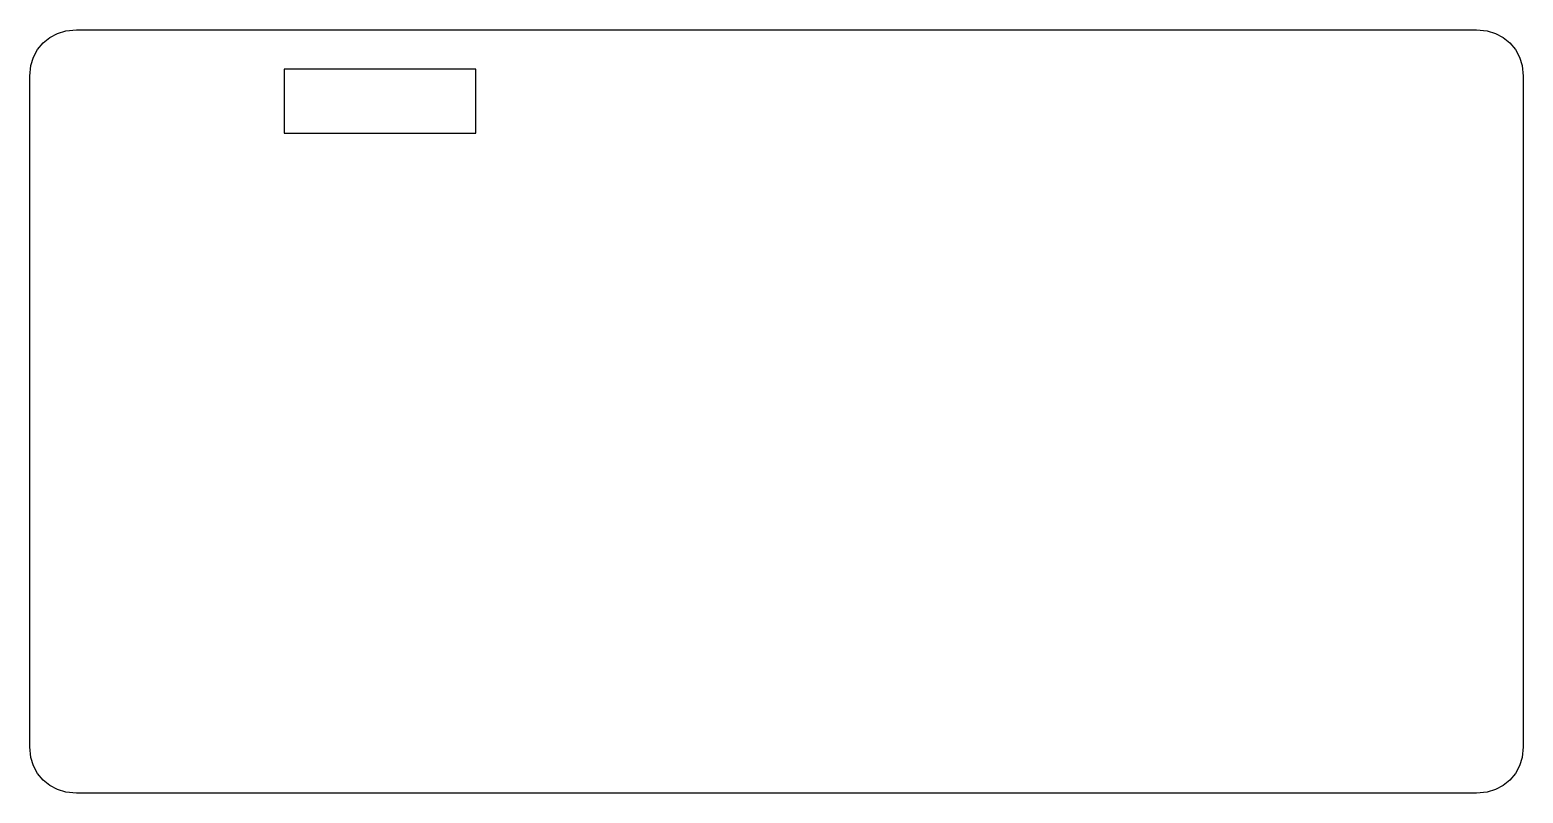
# Model space of a CAD drawing. Extents: x 71.2 to 141.3, y 164.1 to 199.9.
import ezdxf

# ---------------------------------------------------------------- set-up
doc = ezdxf.new("R2010")
doc.units = 0
doc.layers.add('Laag_1', color=7, linetype='CONTINUOUS')

msp = doc.modelspace()

# ---------------------------------------------------------------- linework, layer by layer
at = {"layer": 'Laag_1', "color": 7}
for p, q in [((71.529931, 198.992652), (71.788909, 199.306641)), ((71.788909, 199.306641), (72.104431, 199.564375)), ((72.104431, 199.564375), (72.46438, 199.755815)), ((72.46438, 199.755815), (72.855029, 199.873742)), ((72.855029, 199.873742), (73.354198, 199.922693)), ((73.354198, 199.922693), (76.108029, 199.922696)), ((76.108029, 199.922696), (81.108019, 199.922699)), ((81.108019, 199.922699), (93.790609, 199.922696)), ((93.790609, 199.922696), (98.79063, 199.922696)), ((98.79063, 199.922696), (111.183691, 199.922696)), ((111.183691, 199.922696), (116.18372, 199.922693)), ((116.18372, 199.922693), (127.867509, 199.922699)), ((127.867509, 199.922699), (132.867499, 199.922696)), ((132.867499, 199.922696), (139.139309, 199.922696)), ((139.139309, 199.922696), (139.638498, 199.873747)), ((139.638498, 199.873747), (140.02915, 199.755818)), ((140.02915, 199.755818), (140.389099, 199.564378)), ((140.389099, 199.564378), (140.704618, 199.306644)), ((140.704618, 199.306644), (140.963599, 198.992655)), ((71.219068, 198.245669), (71.337571, 198.634439)), ((71.337571, 198.634439), (71.529931, 198.992652)), ((140.963599, 198.992655), (141.155951, 198.634442)), ((141.155951, 198.634442), (141.274439, 198.245672)), ((71.169869, 197.748893), (71.219068, 198.245669)), ((92.123709, 198.075156), (83.12371, 198.075156)), ((83.12371, 198.075156), (83.12371, 195.075157)), ((92.123709, 195.075154), (92.123709, 198.075156)), ((141.274439, 198.245672), (141.323639, 197.748896)), ((71.169869, 193.989431), (71.169869, 197.748893)), ((141.323639, 197.748896), (141.323639, 179.122833)), ((83.12371, 195.075157), (92.123709, 195.075154)), ((71.169869, 188.989432), (71.169869, 193.989431)), ((71.169869, 187.885582), (71.169869, 188.989432)), ((71.169869, 170.244579), (71.169869, 187.885582)), ((141.323639, 179.122833), (141.323639, 170.922836)), ((141.323639, 170.922836), (141.323639, 166.225128)), ((71.169869, 166.225125), (71.169869, 170.244579)), ((71.219068, 165.728352), (71.169869, 166.225125)), ((71.337579, 165.339583), (71.219068, 165.728352)), ((141.274439, 165.728358), (141.155951, 165.339585)), ((141.323639, 166.225128), (141.274439, 165.728358)), ((71.529939, 164.981366), (71.337579, 165.339583)), ((71.78892, 164.66738), (71.529939, 164.981366)), ((140.963599, 164.981369), (140.704618, 164.66738)), ((141.155951, 165.339585), (140.963599, 164.981369)), ((72.104439, 164.409641), (71.78892, 164.66738)), ((72.464388, 164.218206), (72.104439, 164.409641)), ((72.85504, 164.10028), (72.464388, 164.218206)), ((140.02915, 164.218209), (139.638509, 164.100283)), ((140.389099, 164.409646), (140.02915, 164.218209)), ((140.704618, 164.66738), (140.389099, 164.409646)), ((73.354229, 164.051328), (72.85504, 164.10028)), ((104.576908, 164.051326), (73.354229, 164.051328)), ((115.5684, 164.051326), (104.576908, 164.051326)), ((116.39565, 164.051331), (115.5684, 164.051326)), ((130.624168, 164.051326), (116.39565, 164.051331)), ((139.13932, 164.051331), (130.624168, 164.051326)), ((139.638509, 164.100283), (139.13932, 164.051331))]:
    msp.add_line(p, q, dxfattribs=at)

doc.saveas('drawing.dxf')
